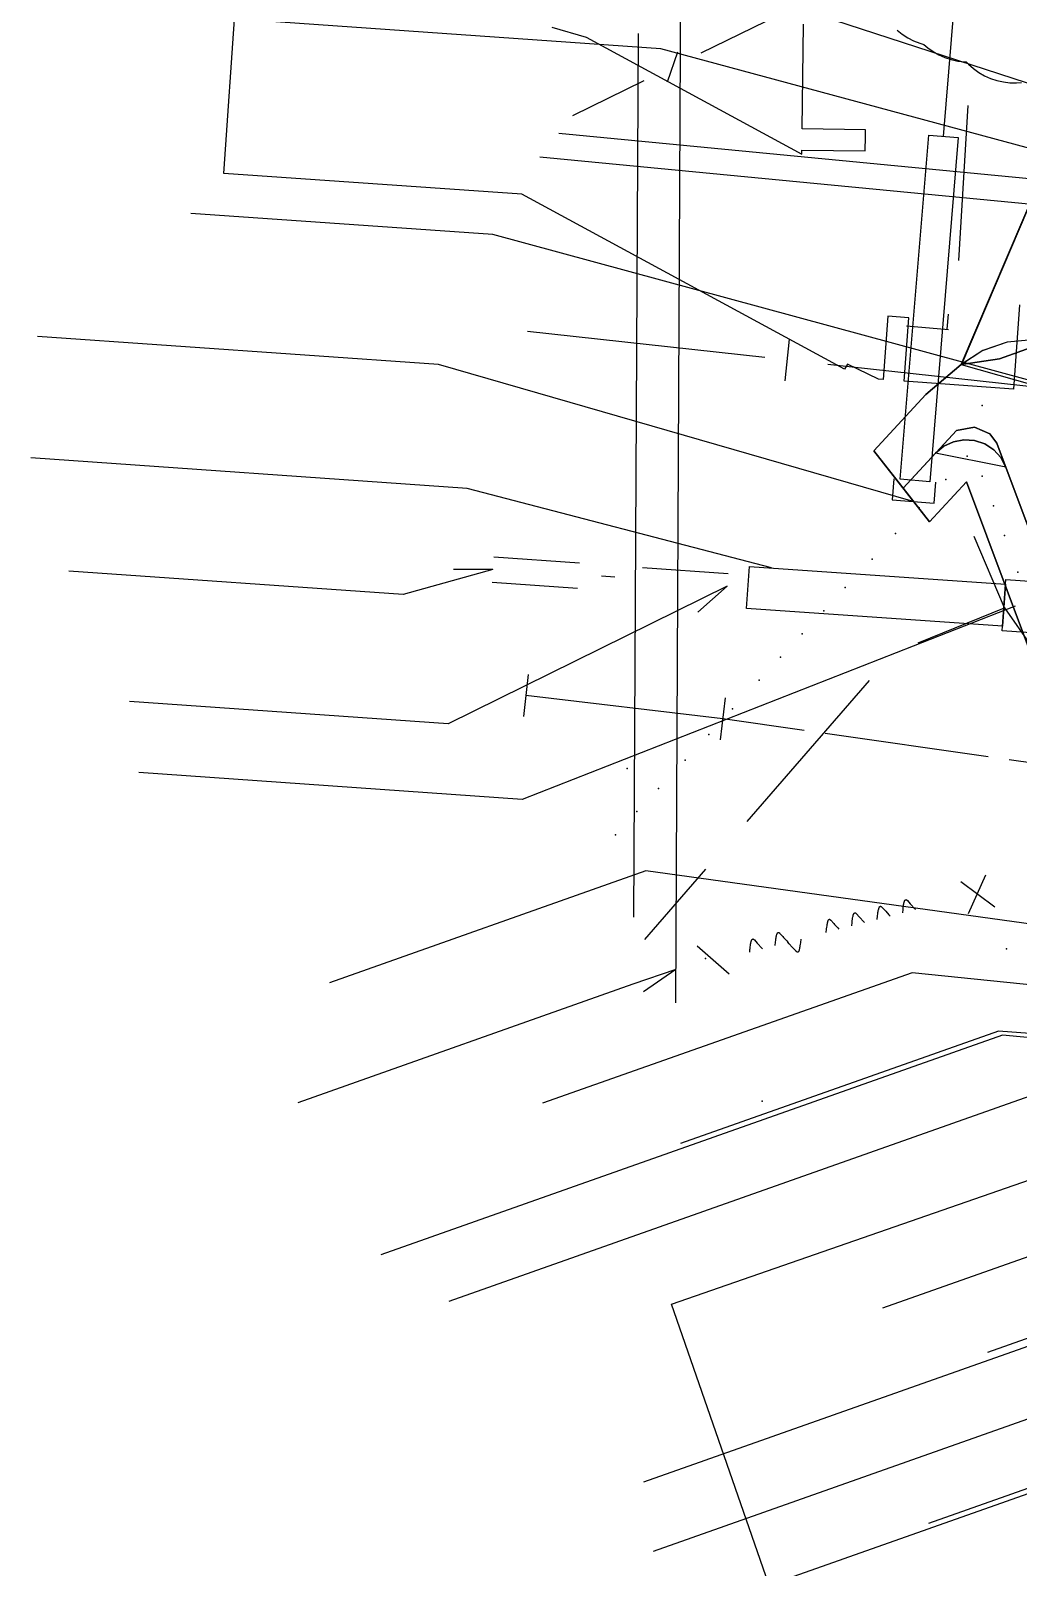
# Model space of a CAD drawing. Header units: metres. Extents: x 4550 to 4731, y 10605 to 11772.
# Drawn here: x 4610.8 to 4634.2, y 11535.86 to 11572.27 of the extents above; entities that cross this region are included whole.
import ezdxf

# ---------------------------------------------------------------- set-up
doc = ezdxf.new("R2010")
doc.units = ezdxf.units.M
for name, color, linetype in [('BOUNDARY', 7, 'Continuous'), ('BUILDING', 7, 'Continuous'), ('CURB', 7, 'Continuous'), ('ELECTR_CABLE', 7, 'Continuous'), ('ELECTR_CABLE_COMM', 7, 'Continuous'), ('GAS', 7, 'Continuous'), ('GRASS', 7, 'Continuous'), ('GROUND', 7, 'Continuous'), ('HEAT', 7, 'Continuous'), ('LAMP', 7, 'Continuous'), ('ROAD', 7, 'Continuous'), ('SEWER', 7, 'Continuous'), ('SIDEWALK_PATH', 7, 'Continuous'), ('TREE', 7, 'Continuous'), ('WATER_PIPELINE', 7, 'Continuous')]:
    doc.layers.add(name, color=color, linetype=linetype)

msp = doc.modelspace()

# ---------------------------------------------------------------- linework, layer by layer
at = {"layer": 'BOUNDARY'}
msp.add_lwpolyline([(4643.789, 11534.732), (4641.429, 11541.526), (4640.892, 11543.073), (4639.59, 11546.82), (4638.63, 11546.481), (4632.974, 11561.578), (4632.098, 11560.636), (4630.777, 11562.315), (4632.015, 11563.654), (4632.853, 11564.358), (4635.8, 11571.256), (4636.194, 11572.178), (4638.506, 11571.466), (4659.038, 11569.355), (4664.319, 11574.247)], dxfattribs=at)
at = {"layer": 'BUILDING'}
msp.add_lwpolyline([(4639.59, 11546.82), (4649.199, 11519.156), (4635.594, 11514.431), (4625.985, 11542.095)], close=True, dxfattribs=at)
at = {"layer": 'CURB'}
for points in [[(4632.853, 11564.358), (4636.839, 11563.228)], [(4632.242, 11562.259), (4631.472, 11561.431)], [(4633.911, 11561.929), (4632.242, 11562.259)], [(4638.864, 11548.705), (4633.911, 11561.929)]]:
    msp.add_lwpolyline(points, dxfattribs=at)
at = {"layer": 'ELECTR_CABLE'}
for points in [[(4632.797, 11566.825), (4633.019, 11570.497)], [(4633.873, 11558.592), (4633.162, 11560.289)], [(4631.828, 11557.763), (4633.873, 11558.592)], [(4633.873, 11558.592), (4634.52, 11557.675), (4635.111, 11557.414)], [(4622.593, 11557.012), (4622.476, 11556.019)], [(4627.783, 11553.535), (4630.674, 11556.869)], [(4627.199, 11555.962), (4622.535, 11556.516)], [(4627.258, 11556.459), (4627.14, 11555.465)], [(4629.131, 11555.687), (4627.199, 11555.962)], [(4633.491, 11555.067), (4629.627, 11555.617)], [(4637.851, 11554.446), (4633.987, 11554.996)], [(4625.355, 11550.734), (4626.8, 11552.402)], [(4632.846, 11552.109), (4633.648, 11551.511)], [(4633.427, 11552.26), (4633.019, 11551.347)], [(4630.257, 11551.057), (4630.259, 11551.072), (4630.264, 11551.123), (4630.266, 11551.146), (4630.27, 11551.18), (4630.275, 11551.218), (4630.279, 11551.244), (4630.283, 11551.269), (4630.287, 11551.287), (4630.291, 11551.305), (4630.294, 11551.316), (4630.297, 11551.326), (4630.3, 11551.334), (4630.302, 11551.337), (4630.303, 11551.341), (4630.306, 11551.347), (4630.308, 11551.35), (4630.31, 11551.353), (4630.312, 11551.356), (4630.314, 11551.359), (4630.317, 11551.361), (4630.319, 11551.363), (4630.32, 11551.364), (4630.321, 11551.365), (4630.323, 11551.366), (4630.324, 11551.367), (4630.326, 11551.367), (4630.328, 11551.368), (4630.33, 11551.368), (4630.33, 11551.369), (4630.331, 11551.369), (4630.333, 11551.369), (4630.334, 11551.369), (4630.335, 11551.369), (4630.336, 11551.368), (4630.338, 11551.368), (4630.34, 11551.367), (4630.342, 11551.367), (4630.343, 11551.366), (4630.344, 11551.366), (4630.346, 11551.365), (4630.347, 11551.364), (4630.348, 11551.364), (4630.351, 11551.362), (4630.353, 11551.36), (4630.355, 11551.358), (4630.359, 11551.355), (4630.362, 11551.352), (4630.367, 11551.346), (4630.435, 11551.272), (4630.457, 11551.248), (4630.531, 11551.166), (4630.559, 11551.135)], [(4630.862, 11551.212), (4630.863, 11551.227), (4630.868, 11551.278), (4630.871, 11551.301), (4630.874, 11551.335), (4630.879, 11551.373), (4630.883, 11551.399), (4630.887, 11551.424), (4630.891, 11551.442), (4630.896, 11551.461), (4630.899, 11551.472), (4630.902, 11551.481), (4630.905, 11551.489), (4630.906, 11551.493), (4630.908, 11551.496), (4630.911, 11551.502), (4630.913, 11551.506), (4630.914, 11551.509), (4630.916, 11551.511), (4630.918, 11551.514), (4630.921, 11551.517), (4630.923, 11551.519), (4630.924, 11551.52), (4630.926, 11551.52), (4630.927, 11551.521), (4630.928, 11551.522), (4630.93, 11551.523), (4630.932, 11551.523), (4630.934, 11551.524), (4630.935, 11551.524), (4630.936, 11551.524), (4630.937, 11551.524), (4630.938, 11551.524), (4630.939, 11551.524), (4630.941, 11551.524), (4630.942, 11551.523), (4630.945, 11551.523), (4630.946, 11551.522), (4630.947, 11551.522), (4630.948, 11551.521), (4630.95, 11551.52), (4630.951, 11551.52), (4630.953, 11551.519), (4630.955, 11551.517), (4630.957, 11551.516), (4630.96, 11551.513), (4630.963, 11551.51), (4630.966, 11551.507), (4630.972, 11551.501), (4631.039, 11551.428), (4631.061, 11551.403), (4631.135, 11551.322), (4631.164, 11551.29)], [(4631.466, 11551.368), (4631.467, 11551.383), (4631.472, 11551.434), (4631.475, 11551.457), (4631.479, 11551.491), (4631.484, 11551.529), (4631.487, 11551.555), (4631.492, 11551.579), (4631.495, 11551.598), (4631.5, 11551.616), (4631.503, 11551.627), (4631.506, 11551.637), (4631.509, 11551.645), (4631.51, 11551.648), (4631.512, 11551.652), (4631.515, 11551.658), (4631.517, 11551.661), (4631.519, 11551.664), (4631.521, 11551.667), (4631.523, 11551.669), (4631.525, 11551.672), (4631.527, 11551.674), (4631.529, 11551.675), (4631.53, 11551.676), (4631.531, 11551.677), (4631.533, 11551.677), (4631.534, 11551.678), (4631.536, 11551.679), (4631.538, 11551.679), (4631.539, 11551.679), (4631.54, 11551.68), (4631.541, 11551.68), (4631.542, 11551.68), (4631.544, 11551.679), (4631.545, 11551.679), (4631.547, 11551.679), (4631.549, 11551.678), (4631.55, 11551.678), (4631.551, 11551.677), (4631.553, 11551.677), (4631.554, 11551.676), (4631.556, 11551.675), (4631.557, 11551.674), (4631.56, 11551.672), (4631.561, 11551.671), (4631.564, 11551.669), (4631.567, 11551.666), (4631.57, 11551.663), (4631.576, 11551.657), (4631.643, 11551.583), (4631.665, 11551.559), (4631.739, 11551.477), (4631.768, 11551.445)], [(4629.653, 11550.901), (4629.654, 11550.917), (4629.659, 11550.968), (4629.662, 11550.99), (4629.666, 11551.025), (4629.671, 11551.062), (4629.674, 11551.088), (4629.679, 11551.113), (4629.682, 11551.131), (4629.687, 11551.15), (4629.69, 11551.161), (4629.693, 11551.17), (4629.696, 11551.179), (4629.697, 11551.182), (4629.699, 11551.185), (4629.702, 11551.191), (4629.704, 11551.195), (4629.706, 11551.198), (4629.708, 11551.201), (4629.71, 11551.203), (4629.712, 11551.206), (4629.714, 11551.208), (4629.716, 11551.209), (4629.717, 11551.21), (4629.718, 11551.21), (4629.72, 11551.211), (4629.721, 11551.212), (4629.723, 11551.213), (4629.725, 11551.213), (4629.726, 11551.213), (4629.727, 11551.213), (4629.728, 11551.213), (4629.729, 11551.213), (4629.731, 11551.213), (4629.732, 11551.213), (4629.734, 11551.213), (4629.736, 11551.212), (4629.737, 11551.211), (4629.738, 11551.211), (4629.74, 11551.21), (4629.741, 11551.21), (4629.743, 11551.209), (4629.744, 11551.208), (4629.747, 11551.206), (4629.748, 11551.205), (4629.751, 11551.203), (4629.754, 11551.199), (4629.757, 11551.196), (4629.763, 11551.19), (4629.83, 11551.117), (4629.852, 11551.092), (4629.926, 11551.011), (4629.955, 11550.979)], [(4627.84, 11550.435), (4627.841, 11550.45), (4627.846, 11550.501), (4627.849, 11550.524), (4627.853, 11550.558), (4627.858, 11550.596), (4627.861, 11550.622), (4627.866, 11550.647), (4627.869, 11550.665), (4627.874, 11550.683), (4627.877, 11550.695), (4627.88, 11550.704), (4627.883, 11550.712), (4627.884, 11550.716), (4627.886, 11550.719), (4627.889, 11550.725), (4627.891, 11550.729), (4627.893, 11550.731), (4627.895, 11550.734), (4627.897, 11550.737), (4627.899, 11550.74), (4627.901, 11550.741), (4627.903, 11550.742), (4627.904, 11550.743), (4627.905, 11550.744), (4627.907, 11550.745), (4627.909, 11550.746), (4627.91, 11550.746), (4627.912, 11550.747), (4627.913, 11550.747), (4627.914, 11550.747), (4627.915, 11550.747), (4627.916, 11550.747), (4627.918, 11550.747), (4627.919, 11550.747), (4627.921, 11550.746), (4627.923, 11550.746), (4627.924, 11550.745), (4627.925, 11550.745), (4627.927, 11550.744), (4627.928, 11550.743), (4627.93, 11550.743), (4627.931, 11550.742), (4627.934, 11550.74), (4627.935, 11550.738), (4627.938, 11550.736), (4627.941, 11550.733), (4627.944, 11550.73), (4627.95, 11550.724), (4628.017, 11550.651), (4628.039, 11550.626), (4628.113, 11550.545), (4628.142, 11550.513)], [(4628.444, 11550.591), (4628.446, 11550.606), (4628.451, 11550.657), (4628.453, 11550.679), (4628.457, 11550.714), (4628.462, 11550.752), (4628.466, 11550.777), (4628.47, 11550.802), (4628.474, 11550.82), (4628.478, 11550.839), (4628.481, 11550.85), (4628.484, 11550.86), (4628.487, 11550.868), (4628.489, 11550.871), (4628.49, 11550.875), (4628.493, 11550.881), (4628.495, 11550.884), (4628.497, 11550.887), (4628.499, 11550.89), (4628.501, 11550.892), (4628.504, 11550.895), (4628.506, 11550.897), (4628.507, 11550.898), (4628.508, 11550.899), (4628.51, 11550.9), (4628.511, 11550.9), (4628.513, 11550.901), (4628.515, 11550.902), (4628.517, 11550.902), (4628.517, 11550.902), (4628.518, 11550.902), (4628.52, 11550.902), (4628.521, 11550.902), (4628.522, 11550.902), (4628.523, 11550.902), (4628.525, 11550.902), (4628.527, 11550.901), (4628.529, 11550.901), (4628.53, 11550.9), (4628.531, 11550.9), (4628.533, 11550.899), (4628.534, 11550.898), (4628.535, 11550.897), (4628.538, 11550.895), (4628.54, 11550.894), (4628.542, 11550.892), (4628.546, 11550.888), (4628.549, 11550.885), (4628.554, 11550.879), (4628.622, 11550.806), (4628.644, 11550.782), (4628.718, 11550.7), (4628.746, 11550.668)], [(4629.049, 11550.746), (4629.047, 11550.731), (4629.042, 11550.68), (4629.039, 11550.657), (4629.036, 11550.623), (4629.031, 11550.585), (4629.027, 11550.559), (4629.023, 11550.534), (4629.019, 11550.516), (4629.014, 11550.498), (4629.011, 11550.486), (4629.008, 11550.477), (4629.005, 11550.469), (4629.004, 11550.465), (4629.002, 11550.462), (4628.999, 11550.456), (4628.997, 11550.452), (4628.996, 11550.45), (4628.994, 11550.447), (4628.992, 11550.444), (4628.989, 11550.441), (4628.987, 11550.44), (4628.986, 11550.439), (4628.984, 11550.438), (4628.983, 11550.437), (4628.982, 11550.436), (4628.98, 11550.436), (4628.978, 11550.435), (4628.976, 11550.435), (4628.975, 11550.434), (4628.974, 11550.434), (4628.973, 11550.434), (4628.972, 11550.434), (4628.971, 11550.434), (4628.969, 11550.435), (4628.968, 11550.435), (4628.966, 11550.435), (4628.964, 11550.436), (4628.963, 11550.436), (4628.962, 11550.437), (4628.96, 11550.438), (4628.959, 11550.439), (4628.958, 11550.439), (4628.955, 11550.441), (4628.953, 11550.443), (4628.95, 11550.445), (4628.947, 11550.448), (4628.944, 11550.451), (4628.938, 11550.457), (4628.871, 11550.53), (4628.849, 11550.555), (4628.775, 11550.636), (4628.746, 11550.668)], [(4626.598, 11550.582), (4627.352, 11549.924)]]:
    msp.add_lwpolyline(points, dxfattribs=at)
at = {"layer": 'ELECTR_CABLE_COMM'}
for points in [[(4626.689, 11571.747), (4630.078, 11573.405)], [(4625.894, 11571.063), (4626.137, 11571.772)], [(4623.647, 11570.259), (4625.342, 11571.088)]]:
    msp.add_lwpolyline(points, dxfattribs=at)
at = {"layer": 'GAS'}
for points in [[(4634.233, 11565.775), (4634.087, 11563.78), (4631.502, 11563.97), (4631.612, 11565.466), (4631.113, 11565.503), (4631.003, 11564.007), (4630.894, 11564.015), (4630.154, 11564.373), (4630.088, 11564.251), (4622.438, 11568.395), (4615.378, 11568.891), (4615.658, 11572.881)], [(4623.151, 11572.355), (4623.963, 11572.119), (4629.077, 11569.348), (4629.078, 11569.443), (4630.578, 11569.426), (4630.582, 11569.765), (4630.584, 11569.926), (4629.084, 11569.943), (4629.111, 11572.43)], [(4631.33, 11572.288), (4631.453, 11572.19), (4631.585, 11572.105), (4631.724, 11572.033), (4631.87, 11571.976), (4631.966, 11571.948), (4632.058, 11571.869), (4632.186, 11571.779), (4632.322, 11571.701), (4632.466, 11571.637), (4632.615, 11571.588), (4632.768, 11571.553), (4632.924, 11571.534), (4632.969, 11571.533), (4633.022, 11571.477), (4633.141, 11571.374), (4633.269, 11571.283), (4633.406, 11571.206), (4633.549, 11571.142), (4633.698, 11571.093), (4633.851, 11571.058), (4634.007, 11571.039), (4634.164, 11571.035), (4634.28, 11571.043)]]:
    msp.add_lwpolyline(points, dxfattribs=at)
at = {"layer": 'GRASS'}
for points in [[(4633.699, 11562.494), (4633.533, 11562.72), (4633.163, 11562.879), (4632.743, 11562.799), (4631.472, 11561.431), (4632.098, 11560.636), (4632.974, 11561.578), (4638.279, 11547.418), (4639.222, 11547.75)], [(4633.911, 11561.929), (4633.791, 11562.155), (4633.622, 11562.341), (4633.411, 11562.478), (4633.168, 11562.559), (4632.913, 11562.577), (4632.666, 11562.53), (4632.438, 11562.423), (4632.242, 11562.259), (4631.472, 11561.431), (4632.098, 11560.636), (4632.974, 11561.578), (4638.279, 11547.418), (4638.616, 11547.628), (4638.838, 11547.94), (4638.927, 11548.313), (4638.864, 11548.705)]]:
    msp.add_lwpolyline(points, close=True, dxfattribs=at)
at = {"layer": 'GROUND'}
msp.add_lwpolyline([(4632.974, 11561.578), (4632.098, 11560.636), (4631.472, 11561.431), (4631.472, 11561.431), (4632.242, 11562.259), (4632.438, 11562.423), (4632.666, 11562.53), (4632.913, 11562.577), (4633.168, 11562.559), (4633.411, 11562.478), (4633.622, 11562.341), (4633.791, 11562.155), (4633.91, 11561.93), (4638.864, 11548.705), (4638.927, 11548.313), (4638.838, 11547.94), (4638.616, 11547.628), (4638.279, 11547.418)], close=True, dxfattribs=at)
at = {"layer": 'HEAT'}
for points in [[(4657.247, 11563.601), (4626.577, 11573.59), (4614.856, 11574.413)], [(4626.086, 11549.235), (4626.208, 11573.471)], [(4656.501, 11563.53), (4625.733, 11571.841), (4613.678, 11572.688)], [(4625.096, 11551.264), (4625.202, 11572.209)], [(4626.09, 11550.021), (4625.071, 11549.673), (4617.128, 11546.866)], [(4626.09, 11550.021), (4625.319, 11549.493)], [(4656.144, 11546.369), (4633.832, 11548.465), (4619.102, 11543.26)], [(4655.195, 11540.969), (4641.612, 11540.134), (4624.367, 11534.04)]]:
    msp.add_lwpolyline(points, dxfattribs=at)
at = {"layer": 'LAMP'}
msp.add_point((4633.347, 11563.387), dxfattribs=at)
at = {"layer": 'ROAD'}
msp.add_lwpolyline([(4634.539, 11564.944), (4633.939, 11564.89), (4633.937, 11564.889), (4633.368, 11564.693), (4633.366, 11564.692), (4632.854, 11564.359), (4632.854, 11564.36), (4634.22, 11567.557)], dxfattribs=at)
at = {"layer": 'SEWER'}
for points in [[(4635.32, 11563.751), (4621.756, 11567.439), (4614.594, 11567.942)], [(4622.571, 11565.155), (4628.2, 11564.535)], [(4628.778, 11564.959), (4628.67, 11563.974)], [(4629.691, 11564.371), (4635.32, 11563.751)]]:
    msp.add_lwpolyline(points, dxfattribs=at)
at = {"layer": 'SIDEWALK_PATH'}
for points in [[(4635.8, 11571.256), (4632.854, 11564.359), (4633.761, 11564.497), (4634.619, 11564.801)], [(4634.54, 11564.944), (4633.938, 11564.889), (4633.367, 11564.692), (4632.853, 11564.358), (4632.015, 11563.654), (4630.777, 11562.315), (4631.472, 11561.431), (4632.242, 11562.259), (4632.438, 11562.423), (4632.666, 11562.53), (4632.913, 11562.577), (4633.168, 11562.559), (4633.411, 11562.478), (4633.622, 11562.341), (4633.791, 11562.155), (4633.911, 11561.929), (4638.864, 11548.705)], [(4634.619, 11564.802), (4633.762, 11564.497), (4632.854, 11564.359), (4632.015, 11563.654), (4630.777, 11562.315), (4631.472, 11561.431), (4632.743, 11562.799), (4633.163, 11562.879), (4633.533, 11562.72), (4633.699, 11562.494), (4639.222, 11547.75)]]:
    msp.add_lwpolyline(points, dxfattribs=at)
at = {"layer": 'TREE'}
for p in [(4632.995, 11562.189), (4632.485, 11561.639), (4633.35, 11561.715), (4631.855, 11560.962), (4633.613, 11561.012), (4631.293, 11560.357), (4633.877, 11560.31), (4630.738, 11559.747), (4634.193, 11559.441), (4630.102, 11559.076), (4629.592, 11558.526), (4629.081, 11557.977), (4628.57, 11557.427), (4628.06, 11556.878), (4627.43, 11556.201), (4626.868, 11555.596), (4626.313, 11554.986), (4624.935, 11554.786), (4625.677, 11554.314), (4625.166, 11553.765), (4624.656, 11553.216), (4626.795, 11550.283), (4633.923, 11550.511), (4628.136, 11546.906)]:
    msp.add_point(p, dxfattribs=at)
at = {"layer": 'WATER_PIPELINE'}
for points in [[(4632.428, 11569.768), (4632.808, 11574.369)], [(4623.315, 11569.843), (4637.995, 11568.428)], [(4632.104, 11561.584), (4631.406, 11561.641), (4632.082, 11569.797), (4632.779, 11569.739), (4632.104, 11561.584)], [(4622.869, 11569.283), (4637.743, 11567.85)], [(4632.52, 11565.195), (4632.55, 11565.556)], [(4631.558, 11565.275), (4632.552, 11565.193)], [(4631.714, 11561.115), (4620.462, 11564.361), (4610.966, 11565.028)], [(4628.357, 11559.54), (4621.142, 11561.426), (4610.803, 11562.152)], [(4631.257, 11561.654), (4631.216, 11561.156), (4632.212, 11561.074), (4632.253, 11561.572)], [(4621.776, 11559.801), (4623.804, 11559.658)], [(4621.755, 11559.501), (4619.627, 11558.91), (4611.704, 11559.467)], [(4621.755, 11559.501), (4620.821, 11559.501)], [(4624.326, 11559.354), (4624.646, 11559.332)], [(4625.3, 11559.553), (4627.328, 11559.411)], [(4627.767, 11558.578), (4627.837, 11559.576), (4633.899, 11559.155), (4633.829, 11558.157), (4627.767, 11558.578)], [(4627.307, 11559.111), (4620.695, 11555.843), (4613.146, 11556.374)], [(4621.734, 11559.202), (4623.762, 11559.06)], [(4627.307, 11559.111), (4626.611, 11558.489)], [(4633.822, 11558.047), (4633.906, 11559.265), (4654.743, 11557.816), (4654.659, 11556.598), (4633.822, 11558.047)], [(4634.129, 11558.635), (4622.451, 11554.051), (4613.367, 11554.69)], [(4666.339, 11546.69), (4625.381, 11552.361), (4617.885, 11549.712)], [(4666.264, 11546.418), (4631.692, 11549.949), (4622.933, 11546.853)], [(4666.19, 11546.147), (4633.733, 11548.563), (4626.197, 11545.9)], [(4667.654, 11544.97), (4635.662, 11547.441), (4620.712, 11542.158)], [(4667.654, 11544.97), (4640.207, 11545.255), (4630.983, 11541.995)], [(4666.1, 11543.833), (4640.886, 11543.571), (4633.471, 11540.951)], [(4666.31, 11543.114), (4640.394, 11543.197), (4625.325, 11537.872)], [(4669.346, 11542.985), (4641.752, 11541.957), (4625.548, 11536.23)], [(4669.588, 11542.136), (4644.522, 11541.297), (4632.075, 11536.899)]]:
    msp.add_lwpolyline(points, dxfattribs=at)

doc.saveas('drawing.dxf')
